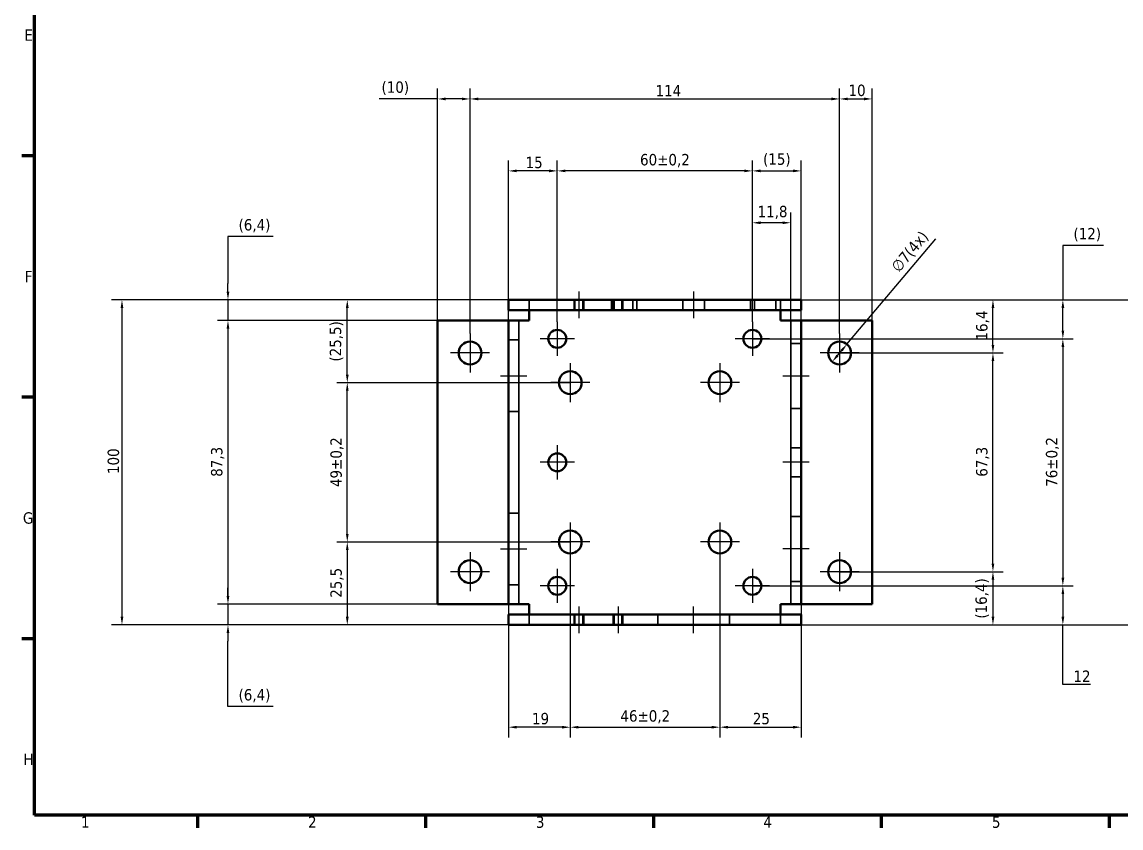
# Model space of a CAD drawing. Header units: millimetres. Extents: x 0 to 841, y 0 to 594.
# Drawn here: x 16.1 to 354, y 16 to 263.9 of the extents above; entities that cross this region are included whole.
import ezdxf

# ---------------------------------------------------------------- set-up
doc = ezdxf.new("R2010")
doc.units = ezdxf.units.MM
for name, color, linetype, lineweight in [('Borda (ISO)', 7, 'Continuous', 70), ('Dimensão (ISO)', 7, 'Continuous', 25), ('Linha de centro (ISO)', 7, 'Continuous', 25), ('Marca de centro (ISO)', 7, 'Continuous', 25), ('Oculto (ISO)', 7, 'Continuous', 35), ('Visível (ISO)', 7, 'Continuous', 50)]:
    doc.layers.add(name, color=color, linetype=linetype, lineweight=lineweight)
doc.styles.add('Texto da nota (ISO)', font='tahoma.ttf')
doc.dimstyles.new('Padrão (ISO)', dxfattribs={"dimtxt": 3.5, "dimasz": 2.5, "dimexe": 3.175, "dimexo": 0, "dimgap": 0.762, "dimtad": 1, "dimrnd": 1e-08, "dimzin": 0, "dimtxsty": 'Texto da nota (ISO)', "dimcen": 0.09, "dimdle": 10, "dimclrd": 256, "dimclre": 256, "dimclrt": 256, "dimazin": 0, "dimtfac": 1.001486, "dimtmove": 0, "dimatfit": 3, "dimfxl": 1, "dimtolj": 1, "dimtzin": 0, "dimlwd": -1, "dimlwe": -1, "dimarcsym": 0})

# ---------------------------------------------------------------- blocks, each defined once
blk = doc.blocks.new('Bordas Borda padrão')
at = {"layer": 'Borda (ISO)'}
for p, q in [((20, 222.75), (16.1, 222.75)), ((20, 148.5), (16.1, 148.5)), ((20, 74.25), (16.1, 74.25)), ((70.08, 20), (70.08, 16.1)), ((140.17, 20), (140.17, 16.1)), ((210.25, 20), (210.25, 16.1)), ((280.33, 20), (280.33, 16.1)), ((350.42, 20), (350.42, 16.1))]:
    blk.add_line(p, q, dxfattribs=at)
at = {"layer": 'Borda (ISO)', "flags": 128}
blk.add_lwpolyline([(20, 20), (20, 574), (821, 574), (821, 20), (20, 20)], dxfattribs=at)
at = {"layer": 'Borda (ISO)', "char_height": 3.5, "attachment_point": 7, "style": 'Texto da nota (ISO)'}
for s, insert in [('E', (16.85, 258.13)), ('F', (16.94, 183.88)), ('G', (16.4, 109.56)), ('H', (16.57, 35.38)), ('1', (34.25, 16.1)), ('2', (104.06, 16.1)), ('3', (174.12, 16.03)), ('4', (244.07, 16.1)), ('5', (314.35, 16.03))]:
    blk.add_mtext(s, dxfattribs=dict(at, insert=insert))
blk = doc.blocks.new('*D14')
at = {"layer": 'Defpoints', "color": 0, "transparency": 16777216}
for p in [(143.88, 240.25), (143.88, 172.12), (153.88, 168.12)]:
    blk.add_point(p, dxfattribs=at)
at = {"layer": 'Dimensão (ISO)', "transparency": 16777216}
for p, q in [((143.88, 172.12), (143.88, 243.42)), ((153.88, 168.12), (153.88, 243.42)), ((143.88, 240.25), (125.89, 240.25)), ((151.38, 240.25), (146.38, 240.25))]:
    blk.add_line(p, q, dxfattribs=at)
for points in [[(146.38, 240.67), (146.38, 239.83), (143.88, 240.25)], [(151.38, 240.67), (151.38, 239.83), (153.88, 240.25)]]:
    blk.add_solid(points, dxfattribs=at)
at = {"layer": 'Dimensão (ISO)', "transparency": 16777216, "insert": (126.65, 245.64), "char_height": 3.5, "attachment_point": 1, "style": 'Texto da nota (ISO)'}
blk.add_mtext('\\A1;(10)', dxfattribs=at)
blk = doc.blocks.new('*D15')
at = {"layer": 'Defpoints', "color": 0, "transparency": 16777216}
for p in [(267.51, 240.25), (153.88, 168.12), (267.51, 168.12)]:
    blk.add_point(p, dxfattribs=at)
at = {"layer": 'Dimensão (ISO)', "transparency": 16777216}
for p, q in [((153.88, 168.12), (153.88, 243.42)), ((267.51, 168.12), (267.51, 243.42)), ((156.38, 240.25), (265.01, 240.25))]:
    blk.add_line(p, q, dxfattribs=at)
for points in [[(156.38, 240.67), (156.38, 239.83), (153.88, 240.25)], [(265.01, 240.67), (265.01, 239.83), (267.51, 240.25)]]:
    blk.add_solid(points, dxfattribs=at)
at = {"layer": 'Dimensão (ISO)', "transparency": 16777216, "insert": (210.91, 244.52), "char_height": 3.5, "attachment_point": 1, "style": 'Texto da nota (ISO)'}
blk.add_mtext('\\A1;114', dxfattribs=at)
blk = doc.blocks.new('*D16')
at = {"layer": 'Defpoints', "color": 0, "transparency": 16777216}
for p in [(277.51, 240.25), (277.51, 172.12), (267.51, 168.12)]:
    blk.add_point(p, dxfattribs=at)
at = {"layer": 'Dimensão (ISO)', "transparency": 16777216}
for p, q in [((267.51, 168.12), (267.51, 243.42)), ((277.51, 172.12), (277.51, 243.42)), ((270.01, 240.25), (275.01, 240.25))]:
    blk.add_line(p, q, dxfattribs=at)
for points in [[(270.01, 240.67), (270.01, 239.83), (267.51, 240.25)], [(275.01, 240.67), (275.01, 239.83), (277.51, 240.25)]]:
    blk.add_solid(points, dxfattribs=at)
at = {"layer": 'Dimensão (ISO)', "transparency": 16777216, "insert": (270.25, 244.65), "char_height": 3.5, "attachment_point": 1, "style": 'Texto da nota (ISO)'}
blk.add_mtext('\\A1;10', dxfattribs=at)
blk = doc.blocks.new('*D17')
at = {"layer": 'Defpoints', "color": 0, "transparency": 16777216}
for p in [(255.7, 178.49), (255.7, 78.49), (367.7, 78.49)]:
    blk.add_point(p, dxfattribs=at)
at = {"layer": 'Dimensão (ISO)', "transparency": 16777216}
for p, q in [((255.7, 178.49), (370.87, 178.49)), ((367.7, 175.99), (367.7, 80.99)), ((255.7, 78.49), (370.87, 78.49))]:
    blk.add_line(p, q, dxfattribs=at)
for points in [[(367.28, 175.99), (368.11, 175.99), (367.7, 178.49)], [(367.28, 80.99), (368.11, 80.99), (367.7, 78.49)]]:
    blk.add_solid(points, dxfattribs=at)
at = {"layer": 'Dimensão (ISO)', "transparency": 16777216, "insert": (363.29, 124.91), "char_height": 3.5, "attachment_point": 1, "rotation": 90, "style": 'Texto da nota (ISO)'}
blk.add_mtext('\\A1;100', dxfattribs=at)
blk = doc.blocks.new('*D18')
at = {"layer": 'Defpoints', "color": 0, "transparency": 16777216}
for p in [(165.7, 178.49), (79.44, 172.12), (143.88, 172.12)]:
    blk.add_point(p, dxfattribs=at)
at = {"layer": 'Dimensão (ISO)', "transparency": 16777216}
for p, q in [((93.36, 197.92), (79.44, 197.92)), ((79.44, 197.92), (79.44, 183.49)), ((79.44, 180.99), (79.44, 183.49)), ((165.7, 178.49), (76.27, 178.49)), ((79.44, 178.49), (79.44, 172.12)), ((143.88, 172.12), (76.27, 172.12)), ((79.44, 169.62), (79.44, 167.12))]:
    blk.add_line(p, q, dxfattribs=at)
for points in [[(79.02, 180.99), (79.86, 180.99), (79.44, 178.49)], [(79.02, 169.62), (79.86, 169.62), (79.44, 172.12)]]:
    blk.add_solid(points, dxfattribs=at)
at = {"layer": 'Dimensão (ISO)', "transparency": 16777216, "insert": (82.7, 203.3), "char_height": 3.5, "attachment_point": 1, "style": 'Texto da nota (ISO)'}
blk.add_mtext('\\A1;(6,4)', dxfattribs=at)
blk = doc.blocks.new('*D19')
at = {"layer": 'Defpoints', "color": 0, "transparency": 16777216}
for p in [(143.88, 172.12), (79.44, 84.86), (143.88, 84.86)]:
    blk.add_point(p, dxfattribs=at)
at = {"layer": 'Dimensão (ISO)', "transparency": 16777216}
for p, q in [((143.88, 172.12), (76.27, 172.12)), ((79.44, 169.62), (79.44, 87.36)), ((143.88, 84.86), (76.27, 84.86))]:
    blk.add_line(p, q, dxfattribs=at)
for points in [[(79.02, 169.62), (79.86, 169.62), (79.44, 172.12)], [(79.02, 87.36), (79.86, 87.36), (79.44, 84.86)]]:
    blk.add_solid(points, dxfattribs=at)
at = {"layer": 'Dimensão (ISO)', "transparency": 16777216, "insert": (74.23, 124.05), "char_height": 3.5, "attachment_point": 1, "rotation": 90, "style": 'Texto da nota (ISO)'}
blk.add_mtext('\\A1;87,3', dxfattribs=at)
blk = doc.blocks.new('*D20')
at = {"layer": 'Defpoints', "color": 0, "transparency": 16777216}
for p in [(143.88, 84.86), (79.44, 78.49), (165.7, 78.49)]:
    blk.add_point(p, dxfattribs=at)
at = {"layer": 'Dimensão (ISO)', "transparency": 16777216}
for p, q in [((79.44, 87.36), (79.44, 89.86)), ((143.88, 84.86), (76.27, 84.86)), ((79.44, 84.86), (79.44, 78.49)), ((165.7, 78.49), (76.27, 78.49)), ((79.44, 75.99), (79.44, 73.49)), ((79.44, 53.38), (79.44, 73.49)), ((93.36, 53.38), (79.44, 53.38))]:
    blk.add_line(p, q, dxfattribs=at)
for points in [[(79.02, 87.36), (79.86, 87.36), (79.44, 84.86)], [(79.02, 75.99), (79.86, 75.99), (79.44, 78.49)]]:
    blk.add_solid(points, dxfattribs=at)
at = {"layer": 'Dimensão (ISO)', "transparency": 16777216, "insert": (82.7, 58.76), "char_height": 3.5, "attachment_point": 1, "style": 'Texto da nota (ISO)'}
blk.add_mtext('\\A1;(6,4)', dxfattribs=at)
blk = doc.blocks.new('*D21')
at = {"layer": 'Defpoints', "color": 0, "transparency": 16777216}
for p in [(267.51, 94.86), (255.7, 78.49), (314.66, 78.49)]:
    blk.add_point(p, dxfattribs=at)
at = {"layer": 'Dimensão (ISO)', "transparency": 16777216}
for p, q in [((267.51, 94.86), (317.84, 94.86)), ((314.66, 92.36), (314.66, 80.99)), ((255.7, 78.49), (317.84, 78.49))]:
    blk.add_line(p, q, dxfattribs=at)
for points in [[(314.25, 92.36), (315.08, 92.36), (314.66, 94.86)], [(314.25, 80.99), (315.08, 80.99), (314.66, 78.49)]]:
    blk.add_solid(points, dxfattribs=at)
at = {"layer": 'Dimensão (ISO)', "transparency": 16777216, "insert": (309.28, 80.42), "char_height": 3.5, "attachment_point": 1, "rotation": 90, "style": 'Texto da nota (ISO)'}
blk.add_mtext('\\A1;(16,4)', dxfattribs=at)
blk = doc.blocks.new('*D22')
at = {"layer": 'Defpoints', "color": 0, "transparency": 16777216}
for p in [(267.51, 162.12), (314.66, 162.12), (267.51, 94.86)]:
    blk.add_point(p, dxfattribs=at)
at = {"layer": 'Dimensão (ISO)', "transparency": 16777216}
for p, q in [((267.51, 162.12), (317.84, 162.12)), ((314.66, 97.36), (314.66, 159.62)), ((267.51, 94.86), (317.84, 94.86))]:
    blk.add_line(p, q, dxfattribs=at)
for points in [[(314.25, 159.62), (315.08, 159.62), (314.66, 162.12)], [(314.25, 97.36), (315.08, 97.36), (314.66, 94.86)]]:
    blk.add_solid(points, dxfattribs=at)
at = {"layer": 'Dimensão (ISO)', "transparency": 16777216, "insert": (309.46, 124.06), "char_height": 3.5, "attachment_point": 1, "rotation": 90, "style": 'Texto da nota (ISO)'}
blk.add_mtext('\\A1;67,3', dxfattribs=at)
blk = doc.blocks.new('*D23')
at = {"layer": 'Defpoints', "color": 0, "transparency": 16777216}
for p in [(255.7, 178.49), (314.66, 178.49), (267.51, 162.12)]:
    blk.add_point(p, dxfattribs=at)
at = {"layer": 'Dimensão (ISO)', "transparency": 16777216}
for p, q in [((255.7, 178.49), (317.84, 178.49)), ((314.66, 164.62), (314.66, 175.99)), ((267.51, 162.12), (317.84, 162.12))]:
    blk.add_line(p, q, dxfattribs=at)
for points in [[(314.25, 175.99), (315.08, 175.99), (314.66, 178.49)], [(314.25, 164.62), (315.08, 164.62), (314.66, 162.12)]]:
    blk.add_solid(points, dxfattribs=at)
at = {"layer": 'Dimensão (ISO)', "transparency": 16777216, "insert": (309.47, 165.96), "char_height": 3.5, "attachment_point": 1, "rotation": 90, "style": 'Texto da nota (ISO)'}
blk.add_mtext('\\A1;16,4', dxfattribs=at)
blk = doc.blocks.new('*D24')
at = {"layer": 'Defpoints', "color": 0, "transparency": 16777216}
for p in [(269.76, 164.8), (265.26, 159.45)]:
    blk.add_point(p, dxfattribs=at)
at = {"layer": 'Dimensão (ISO)', "transparency": 16777216}
for p, q in [((269.76, 164.8), (297.09, 197.26)), ((266.87, 161.36), (268.15, 162.89))]:
    blk.add_line(p, q, dxfattribs=at)
for points in [[(267.84, 163.16), (268.47, 162.62), (269.76, 164.8)], [(266.55, 161.63), (267.19, 161.09), (265.26, 159.45)]]:
    blk.add_solid(points, dxfattribs=at)
at = {"layer": 'Dimensão (ISO)', "transparency": 16777216, "insert": (283.03, 188.92), "char_height": 3.5, "attachment_point": 1, "rotation": 49.9096, "style": 'Texto da nota (ISO)'}
blk.add_mtext('\\A1;\\fTahoma|b0|i0;\\H3.5000;∅7(4x)', dxfattribs=at)
blk = doc.blocks.new('*D25')
at = {"layer": 'Defpoints', "color": 0, "transparency": 16777216}
for p in [(184.7, 97.99), (165.7, 84.86), (165.7, 47.03)]:
    blk.add_point(p, dxfattribs=at)
at = {"layer": 'Dimensão (ISO)', "transparency": 16777216}
for p, q in [((184.7, 97.99), (184.7, 43.86)), ((165.7, 84.86), (165.7, 43.86)), ((182.2, 47.03), (168.2, 47.03))]:
    blk.add_line(p, q, dxfattribs=at)
for points in [[(168.2, 47.45), (168.2, 46.62), (165.7, 47.03)], [(182.2, 47.45), (182.2, 46.62), (184.7, 47.03)]]:
    blk.add_solid(points, dxfattribs=at)
at = {"layer": 'Dimensão (ISO)', "transparency": 16777216, "insert": (172.93, 51.44), "char_height": 3.5, "attachment_point": 1, "style": 'Texto da nota (ISO)'}
blk.add_mtext('\\A1;19', dxfattribs=at)
blk = doc.blocks.new('*D26')
at = {"layer": 'Defpoints', "color": 0, "transparency": 16777216}
for p in [(184.7, 97.99), (230.7, 97.99), (230.7, 47.03)]:
    blk.add_point(p, dxfattribs=at)
at = {"layer": 'Dimensão (ISO)', "transparency": 16777216}
for p, q in [((184.7, 97.99), (184.7, 43.86)), ((230.7, 97.99), (230.7, 43.86)), ((187.2, 47.03), (228.2, 47.03))]:
    blk.add_line(p, q, dxfattribs=at)
for points in [[(187.2, 47.45), (187.2, 46.62), (184.7, 47.03)], [(228.2, 47.45), (228.2, 46.62), (230.7, 47.03)]]:
    blk.add_solid(points, dxfattribs=at)
at = {"layer": 'Dimensão (ISO)', "transparency": 16777216, "insert": (200.11, 52.25), "char_height": 3.5, "attachment_point": 1, "style": 'Texto da nota (ISO)'}
blk.add_mtext('\\A1;46{\\H3.5052;±0,2}', dxfattribs=at)
blk = doc.blocks.new('*D27')
at = {"layer": 'Defpoints', "color": 0, "transparency": 16777216}
for p in [(230.7, 97.99), (255.7, 84.86), (255.7, 47.03)]:
    blk.add_point(p, dxfattribs=at)
at = {"layer": 'Dimensão (ISO)', "transparency": 16777216}
for p, q in [((230.7, 97.99), (230.7, 43.86)), ((255.7, 84.86), (255.7, 43.86)), ((233.2, 47.03), (253.2, 47.03))]:
    blk.add_line(p, q, dxfattribs=at)
for points in [[(233.2, 47.45), (233.2, 46.62), (230.7, 47.03)], [(253.2, 47.45), (253.2, 46.62), (255.7, 47.03)]]:
    blk.add_solid(points, dxfattribs=at)
at = {"layer": 'Dimensão (ISO)', "transparency": 16777216, "insert": (240.82, 51.44), "char_height": 3.5, "attachment_point": 1, "style": 'Texto da nota (ISO)'}
blk.add_mtext('\\A1;25', dxfattribs=at)
blk = doc.blocks.new('*D28')
at = {"layer": 'Defpoints', "color": 0, "transparency": 16777216}
for p in [(184.7, 103.99), (116.13, 78.49), (165.7, 78.49)]:
    blk.add_point(p, dxfattribs=at)
at = {"layer": 'Dimensão (ISO)', "transparency": 16777216}
for p, q in [((184.7, 103.99), (112.95, 103.99)), ((116.13, 101.49), (116.13, 80.99)), ((165.7, 78.49), (112.95, 78.49))]:
    blk.add_line(p, q, dxfattribs=at)
for points in [[(115.71, 101.49), (116.55, 101.49), (116.13, 103.99)], [(115.71, 80.99), (116.55, 80.99), (116.13, 78.49)]]:
    blk.add_solid(points, dxfattribs=at)
at = {"layer": 'Dimensão (ISO)', "transparency": 16777216, "insert": (110.92, 86.83), "char_height": 3.5, "attachment_point": 1, "rotation": 90, "style": 'Texto da nota (ISO)'}
blk.add_mtext('\\A1;25,5', dxfattribs=at)
blk = doc.blocks.new('*D29')
at = {"layer": 'Defpoints', "color": 0, "transparency": 16777216}
for p in [(116.13, 152.99), (184.7, 152.99), (184.7, 103.99)]:
    blk.add_point(p, dxfattribs=at)
at = {"layer": 'Dimensão (ISO)', "transparency": 16777216}
for p, q in [((184.7, 152.99), (112.95, 152.99)), ((116.13, 106.49), (116.13, 150.49)), ((184.7, 103.99), (112.95, 103.99))]:
    blk.add_line(p, q, dxfattribs=at)
for points in [[(115.71, 150.49), (116.55, 150.49), (116.13, 152.99)], [(115.71, 106.49), (116.55, 106.49), (116.13, 103.99)]]:
    blk.add_solid(points, dxfattribs=at)
at = {"layer": 'Dimensão (ISO)', "transparency": 16777216, "insert": (110.92, 120.9), "char_height": 3.5, "attachment_point": 1, "rotation": 90, "style": 'Texto da nota (ISO)'}
blk.add_mtext('\\A1;49{\\H3.5052;±0,2}', dxfattribs=at)
blk = doc.blocks.new('*D30')
at = {"layer": 'Defpoints', "color": 0, "transparency": 16777216}
for p in [(116.13, 178.49), (165.7, 178.49), (184.7, 152.99)]:
    blk.add_point(p, dxfattribs=at)
at = {"layer": 'Dimensão (ISO)', "transparency": 16777216}
for p, q in [((165.7, 178.49), (112.95, 178.49)), ((116.13, 155.49), (116.13, 175.99)), ((184.7, 152.99), (112.95, 152.99))]:
    blk.add_line(p, q, dxfattribs=at)
for points in [[(115.71, 175.99), (116.55, 175.99), (116.13, 178.49)], [(115.71, 155.49), (116.55, 155.49), (116.13, 152.99)]]:
    blk.add_solid(points, dxfattribs=at)
at = {"layer": 'Dimensão (ISO)', "transparency": 16777216, "insert": (110.74, 159.48), "char_height": 3.5, "attachment_point": 1, "rotation": 90, "style": 'Texto da nota (ISO)'}
blk.add_mtext('\\A1;(25,5)', dxfattribs=at)
blk = doc.blocks.new('*D32')
at = {"layer": 'Defpoints', "color": 0, "transparency": 16777216}
for p in [(240.7, 202.17), (240.7, 171.74), (252.51, 172.12)]:
    blk.add_point(p, dxfattribs=at)
at = {"layer": 'Dimensão (ISO)', "transparency": 16777216}
for p, q in [((240.7, 171.74), (240.7, 205.34)), ((252.51, 172.12), (252.51, 205.34)), ((250.01, 202.17), (243.2, 202.17))]:
    blk.add_line(p, q, dxfattribs=at)
for points in [[(243.2, 202.58), (243.2, 201.75), (240.7, 202.17)], [(250.01, 202.58), (250.01, 201.75), (252.51, 202.17)]]:
    blk.add_solid(points, dxfattribs=at)
at = {"layer": 'Dimensão (ISO)', "transparency": 16777216, "insert": (242.29, 207.38), "char_height": 3.5, "attachment_point": 1, "style": 'Texto da nota (ISO)'}
blk.add_mtext('\\A1;11,8', dxfattribs=at)
blk = doc.blocks.new('*D33')
at = {"layer": 'Defpoints', "color": 0, "transparency": 16777216}
for p in [(180.7, 218.12), (180.7, 171.74), (240.7, 171.74)]:
    blk.add_point(p, dxfattribs=at)
at = {"layer": 'Dimensão (ISO)', "transparency": 16777216}
for p, q in [((180.7, 171.74), (180.7, 221.3)), ((240.7, 171.74), (240.7, 221.3)), ((238.2, 218.12), (183.2, 218.12))]:
    blk.add_line(p, q, dxfattribs=at)
for points in [[(183.2, 218.54), (183.2, 217.71), (180.7, 218.12)], [(238.2, 218.54), (238.2, 217.71), (240.7, 218.12)]]:
    blk.add_solid(points, dxfattribs=at)
at = {"layer": 'Dimensão (ISO)', "transparency": 16777216, "insert": (206.15, 223.33), "char_height": 3.5, "attachment_point": 1, "style": 'Texto da nota (ISO)'}
blk.add_mtext('\\A1;60{\\H3.5052;±0,2}', dxfattribs=at)
blk = doc.blocks.new('*D34')
at = {"layer": 'Defpoints', "color": 0, "transparency": 16777216}
for p in [(165.7, 218.12), (165.7, 172.12), (180.7, 171.74)]:
    blk.add_point(p, dxfattribs=at)
at = {"layer": 'Dimensão (ISO)', "transparency": 16777216}
for p, q in [((165.7, 172.12), (165.7, 221.3)), ((180.7, 171.74), (180.7, 221.3)), ((178.2, 218.12), (168.2, 218.12))]:
    blk.add_line(p, q, dxfattribs=at)
for points in [[(168.2, 218.54), (168.2, 217.71), (165.7, 218.12)], [(178.2, 218.54), (178.2, 217.71), (180.7, 218.12)]]:
    blk.add_solid(points, dxfattribs=at)
at = {"layer": 'Dimensão (ISO)', "transparency": 16777216, "insert": (170.96, 222.47), "char_height": 3.5, "attachment_point": 1, "style": 'Texto da nota (ISO)'}
blk.add_mtext('\\A1;15', dxfattribs=at)
blk = doc.blocks.new('*D35')
at = {"layer": 'Defpoints', "color": 0, "transparency": 16777216}
for p in [(255.7, 218.12), (240.7, 171.74), (255.7, 172.12)]:
    blk.add_point(p, dxfattribs=at)
at = {"layer": 'Dimensão (ISO)', "transparency": 16777216}
for p, q in [((240.7, 171.74), (240.7, 221.3)), ((255.7, 172.12), (255.7, 221.3)), ((243.2, 218.12), (253.2, 218.12))]:
    blk.add_line(p, q, dxfattribs=at)
for points in [[(243.2, 218.54), (243.2, 217.71), (240.7, 218.12)], [(253.2, 218.54), (253.2, 217.71), (255.7, 218.12)]]:
    blk.add_solid(points, dxfattribs=at)
at = {"layer": 'Dimensão (ISO)', "transparency": 16777216, "insert": (243.98, 223.51), "char_height": 3.5, "attachment_point": 1, "style": 'Texto da nota (ISO)'}
blk.add_mtext('\\A1;(15)', dxfattribs=at)
blk = doc.blocks.new('*D36')
at = {"layer": 'Defpoints', "color": 0, "transparency": 16777216}
for p in [(255.7, 178.49), (336.16, 178.49), (240.7, 166.49)]:
    blk.add_point(p, dxfattribs=at)
at = {"layer": 'Dimensão (ISO)', "transparency": 16777216}
for p, q in [((348.62, 195.19), (336.16, 195.19)), ((336.16, 195.19), (336.16, 178.49)), ((255.7, 178.49), (339.34, 178.49)), ((336.16, 168.99), (336.16, 175.99)), ((240.7, 166.49), (339.34, 166.49))]:
    blk.add_line(p, q, dxfattribs=at)
for points in [[(335.75, 175.99), (336.58, 175.99), (336.16, 178.49)], [(335.75, 168.99), (336.58, 168.99), (336.16, 166.49)]]:
    blk.add_solid(points, dxfattribs=at)
at = {"layer": 'Dimensão (ISO)', "transparency": 16777216, "insert": (339.42, 200.57), "char_height": 3.5, "attachment_point": 1, "style": 'Texto da nota (ISO)'}
blk.add_mtext('\\A1;(12)', dxfattribs=at)
blk = doc.blocks.new('*D37')
at = {"layer": 'Defpoints', "color": 0, "transparency": 16777216}
for p in [(240.7, 166.49), (245.95, 90.49), (336.16, 90.49)]:
    blk.add_point(p, dxfattribs=at)
at = {"layer": 'Dimensão (ISO)', "transparency": 16777216}
for p, q in [((240.7, 166.49), (339.34, 166.49)), ((336.16, 163.99), (336.16, 92.99)), ((245.95, 90.49), (339.34, 90.49))]:
    blk.add_line(p, q, dxfattribs=at)
for points in [[(335.75, 163.99), (336.58, 163.99), (336.16, 166.49)], [(335.75, 92.99), (336.58, 92.99), (336.16, 90.49)]]:
    blk.add_solid(points, dxfattribs=at)
at = {"layer": 'Dimensão (ISO)', "transparency": 16777216, "insert": (330.95, 120.97), "char_height": 3.5, "attachment_point": 1, "rotation": 90, "style": 'Texto da nota (ISO)'}
blk.add_mtext('\\A1;76{\\H3.5052;±0,2}', dxfattribs=at)
blk = doc.blocks.new('*D38')
at = {"layer": 'Defpoints', "color": 0, "transparency": 16777216}
for p in [(240.7, 90.49), (255.7, 78.49), (336.16, 78.49)]:
    blk.add_point(p, dxfattribs=at)
at = {"layer": 'Dimensão (ISO)', "transparency": 16777216}
for p, q in [((240.7, 90.49), (339.34, 90.49)), ((336.16, 87.99), (336.16, 80.99)), ((255.7, 78.49), (339.34, 78.49)), ((336.16, 60.14), (336.16, 78.49)), ((344.7, 60.14), (336.16, 60.14))]:
    blk.add_line(p, q, dxfattribs=at)
for points in [[(335.75, 87.99), (336.58, 87.99), (336.16, 90.49)], [(335.75, 80.99), (336.58, 80.99), (336.16, 78.49)]]:
    blk.add_solid(points, dxfattribs=at)
at = {"layer": 'Dimensão (ISO)', "transparency": 16777216, "insert": (339.42, 64.47), "char_height": 3.5, "attachment_point": 1, "style": 'Texto da nota (ISO)'}
blk.add_mtext('\\A1;12', dxfattribs=at)
blk = doc.blocks.new('*D57')
at = {"layer": 'Defpoints', "color": 0, "transparency": 16777216}
for p in [(165.7, 178.49), (46.85, 78.49), (165.7, 78.49)]:
    blk.add_point(p, dxfattribs=at)
at = {"layer": 'Dimensão (ISO)', "transparency": 16777216}
for p, q in [((165.7, 178.49), (43.67, 178.49)), ((46.85, 175.99), (46.85, 80.99)), ((165.7, 78.49), (43.67, 78.49))]:
    blk.add_line(p, q, dxfattribs=at)
for points in [[(46.43, 175.99), (47.26, 175.99), (46.85, 178.49)], [(46.43, 80.99), (47.26, 80.99), (46.85, 78.49)]]:
    blk.add_solid(points, dxfattribs=at)
at = {"layer": 'Dimensão (ISO)', "transparency": 16777216, "insert": (42.44, 124.91), "char_height": 3.5, "attachment_point": 1, "rotation": 90, "style": 'Texto da nota (ISO)'}
blk.add_mtext('\\A1;100', dxfattribs=at)

msp = doc.modelspace()

# ---------------------------------------------------------------- linework, layer by layer
at = {"layer": 'Linha de centro (ISO)', "linetype": 'Continuous'}
for p, q in [((187.369, 180.993), (187.369, 172.808)), ((222.632, 180.993), (222.632, 172.808)), ((163.196, 155.12), (171.381, 155.12)), ((258.196, 155.036), (250.011, 155.036)), ((258.196, 128.493), (250.011, 128.493)), ((163.196, 101.86), (171.381, 101.86)), ((258.196, 101.863), (250.011, 101.863)), ((187.369, 84.178), (187.369, 75.993)), ((199.369, 84.178), (199.369, 75.993)), ((222.632, 75.993), (222.632, 84.178))]:
    msp.add_line(p, q, dxfattribs=at)
at = {"layer": 'Marca de centro (ISO)', "linetype": 'Continuous'}
for p, q in [((180.696, 171.743), (180.696, 161.243)), ((240.696, 171.743), (240.696, 161.243)), ((153.881, 168.123), (153.881, 156.123)), ((185.946, 166.493), (175.446, 166.493)), ((245.946, 166.493), (235.446, 166.493)), ((267.511, 168.123), (267.511, 156.123)), ((159.881, 162.123), (147.881, 162.123)), ((184.696, 158.993), (184.696, 146.993)), ((230.696, 158.993), (230.696, 146.993)), ((273.511, 162.123), (261.511, 162.123)), ((190.696, 152.993), (178.696, 152.993)), ((236.696, 152.993), (224.696, 152.993)), ((180.696, 133.743), (180.696, 123.243)), ((185.946, 128.493), (175.446, 128.493)), ((184.696, 109.993), (184.696, 97.993)), ((230.696, 109.993), (230.696, 97.993)), ((190.696, 103.993), (178.696, 103.993)), ((236.696, 103.993), (224.696, 103.993)), ((153.881, 100.863), (153.881, 88.863)), ((267.511, 100.863), (267.511, 88.863)), ((159.881, 94.863), (147.881, 94.863)), ((180.696, 95.743), (180.696, 85.243)), ((240.696, 95.743), (240.696, 85.243)), ((273.511, 94.863), (261.511, 94.863)), ((185.946, 90.493), (175.446, 90.493)), ((245.946, 90.493), (235.446, 90.493))]:
    msp.add_line(p, q, dxfattribs=at)
at = {"layer": 'Oculto (ISO)'}
for p, q in [((172.066, 178.493), (172.066, 175.308)), ((185.869, 178.493), (185.869, 175.308)), ((186.139, 178.493), (186.139, 175.308)), ((188.598, 178.493), (188.598, 175.308)), ((188.869, 175.308), (188.869, 178.493)), ((197.335, 178.493), (197.335, 175.308)), ((197.869, 178.493), (197.869, 175.308)), ((198.139, 178.493), (198.139, 175.308)), ((200.598, 178.493), (200.598, 175.308)), ((200.869, 175.308), (200.869, 178.493)), ((203.935, 178.493), (203.935, 175.308)), ((205.132, 178.493), (205.132, 175.308)), ((219.332, 178.493), (219.332, 175.308)), ((225.932, 178.493), (225.932, 175.308)), ((240.132, 178.493), (240.132, 175.308)), ((241.329, 178.493), (241.329, 175.308)), ((247.929, 178.493), (247.929, 175.308)), ((249.326, 178.493), (249.326, 175.308)), ((168.881, 172.123), (168.881, 84.863)), ((252.511, 84.863), (252.511, 172.123)), ((165.696, 166.12), (168.881, 166.12)), ((255.696, 165.036), (252.511, 165.036)), ((165.696, 144.12), (168.881, 144.12)), ((255.696, 145.036), (252.511, 145.036)), ((255.696, 132.993), (252.511, 132.993)), ((255.696, 123.993), (252.511, 123.993)), ((165.696, 112.86), (168.881, 112.86)), ((255.696, 111.863), (252.511, 111.863)), ((255.696, 91.863), (252.511, 91.863)), ((165.696, 90.86), (168.881, 90.86)), ((172.066, 78.493), (172.066, 81.678)), ((185.869, 81.678), (185.869, 78.493)), ((186.139, 81.678), (186.139, 78.493)), ((188.598, 81.678), (188.598, 78.493)), ((188.869, 78.493), (188.869, 81.678)), ((197.869, 81.678), (197.869, 78.493)), ((198.139, 81.678), (198.139, 78.493)), ((200.598, 81.678), (200.598, 78.493)), ((200.869, 78.493), (200.869, 81.678)), ((211.632, 78.493), (211.632, 81.678)), ((233.632, 78.493), (233.632, 81.678)), ((249.326, 78.493), (249.326, 81.678))]:
    msp.add_line(p, q, dxfattribs=at)
at = {"layer": 'Visível (ISO)'}
for p, q in [((165.696, 175.308), (165.696, 178.493)), ((255.696, 178.493), (165.696, 178.493)), ((255.696, 175.308), (255.696, 178.493)), ((255.696, 175.308), (165.696, 175.308)), ((172.066, 175.308), (172.066, 172.123)), ((249.326, 172.123), (249.326, 175.308)), ((143.881, 172.123), (162.511, 172.123)), ((143.881, 172.123), (143.881, 84.863)), ((162.511, 172.123), (165.696, 172.123)), ((165.696, 84.863), (165.696, 172.123)), ((172.066, 172.123), (165.696, 172.123)), ((255.696, 172.123), (249.326, 172.123)), ((258.881, 172.123), (255.696, 172.123)), ((255.696, 172.123), (255.696, 84.863)), ((277.511, 172.123), (258.881, 172.123)), ((277.511, 84.863), (277.511, 172.123)), ((143.881, 84.863), (162.511, 84.863)), ((162.511, 84.863), (165.696, 84.863)), ((165.696, 84.863), (172.066, 84.863)), ((172.066, 84.863), (172.066, 81.678)), ((249.326, 84.863), (255.696, 84.863)), ((249.326, 81.678), (249.326, 84.863)), ((258.881, 84.863), (255.696, 84.863)), ((277.511, 84.863), (258.881, 84.863)), ((165.696, 81.678), (255.696, 81.678)), ((165.696, 81.678), (165.696, 78.493)), ((255.696, 81.678), (255.696, 78.493)), ((165.696, 78.493), (255.696, 78.493))]:
    msp.add_line(p, q, dxfattribs=at)
for centre, radius in [((180.696, 166.493), 2.75), ((240.696, 166.493), 2.75), ((153.881, 162.123), 3.5), ((267.511, 162.123), 3.5), ((184.696, 152.993), 3.5), ((230.696, 152.993), 3.5), ((180.696, 128.493), 2.75), ((184.696, 103.993), 3.5), ((230.696, 103.993), 3.5), ((153.881, 94.863), 3.5), ((267.511, 94.863), 3.5), ((180.696, 90.493), 2.75), ((240.696, 90.493), 2.75)]:
    msp.add_circle(centre, radius, dxfattribs=at)

# ---------------------------------------------------------------- block references
msp.add_blockref('Bordas Borda padrão', (0, 0))

# ---------------------------------------------------------------- dimensions: what is measured, and where the dimension line sits
at = {"layer": 'Dimensão (ISO)'}
for base, p1, p2, angle, override, picture, middle in [((143.881, 240.249), (153.881, 168.123), (143.881, 172.123), 180, {"dimgap": 0.762, "dimdec": 0, "dimtol": 0, "dimlim": 0, "dimtp": 0, "dimtm": 0, "dimtdec": 2, "dimtofl": 0, "dimatfit": 2}, '*D14', (130.871, 240.249)), ((255.696, 218.123), (240.696, 171.743), (255.696, 172.123), 180, {"dimgap": 0.762, "dimdec": 0, "dimtol": 0, "dimlim": 0, "dimtp": 0, "dimtm": 0, "dimtdec": 2, "dimtofl": 0, "dimatfit": 1}, '*D35', (248.196, 218.123)), ((79.441, 172.123), (165.696, 178.493), (143.881, 172.123), 90, {"dimgap": 0.762, "dimtih": 1, "dimtoh": 1, "dimdec": 1, "dimtol": 0, "dimlim": 0, "dimtp": 0, "dimtm": 0, "dimtdec": 2, "dimtofl": 1, "dimtmove": 1, "dimatfit": 1}, '*D18', (79.836, 197.915)), ((336.162, 178.493), (240.696, 166.493), (255.696, 178.493), 90, {"dimgap": 0.762, "dimtih": 1, "dimtoh": 1, "dimdec": 0, "dimtol": 0, "dimlim": 0, "dimtp": 0, "dimtm": 0, "dimtdec": 2, "dimtofl": 0, "dimtmove": 1, "dimatfit": 2}, '*D36', (336.558, 195.186)), ((116.129, 178.493), (184.696, 152.993), (165.696, 178.493), 90, {"dimgap": 0.762, "dimdec": 1, "dimtol": 0, "dimlim": 0, "dimtp": 0, "dimtm": 0, "dimtdec": 2, "dimtofl": 0, "dimatfit": 1}, '*D30', (116.129, 165.743)), ((314.663, 78.493), (267.511, 94.863), (255.696, 78.493), 90, {"dimgap": 0.762, "dimdec": 1, "dimtol": 0, "dimlim": 0, "dimtp": 0, "dimtm": 0, "dimtdec": 2, "dimtofl": 0, "dimatfit": 1}, '*D21', (314.663, 86.678)), ((79.441, 78.493), (143.881, 84.863), (165.696, 78.493), 270, {"dimgap": 0.762, "dimtih": 1, "dimtoh": 1, "dimdec": 1, "dimtol": 0, "dimlim": 0, "dimtp": 0, "dimtm": 0, "dimtdec": 2, "dimtofl": 1, "dimtmove": 1, "dimatfit": 1}, '*D20', (79.935, 53.377))]:
    dim = msp.add_linear_dim(base=base, p1=p1, p2=p2, angle=angle, text='(<>)', dimstyle='Padrão (ISO)', override=override, dxfattribs=at)
    dim.commit()
    dim.dimension.update_dxf_attribs({"geometry": picture, "text_midpoint": middle, "dimtype": 160})
for base, p1, p2, angle, override, picture, middle in [((267.511, 240.249), (153.881, 168.123), (267.511, 168.123), 180, {"dimgap": 0.762, "dimdec": 0, "dimtol": 0, "dimlim": 0, "dimtp": 0, "dimtm": 0, "dimtdec": 2, "dimtofl": 0, "dimatfit": 1}, '*D15', (214.529, 240.249)), ((277.511, 240.249), (267.511, 168.123), (277.511, 172.123), 180, {"dimgap": 0.762, "dimdec": 0, "dimtol": 0, "dimlim": 0, "dimtp": 0, "dimtm": 0, "dimtdec": 2, "dimtofl": 0, "dimatfit": 1}, '*D16', (272.511, 240.249)), ((180.696, 218.123), (240.696, 171.743), (180.696, 171.743), 180, {"dimgap": 0.762, "dimdec": 0, "dimtol": 1, "dimlim": 0, "dimtp": 0.2, "dimtm": 0.2, "dimtdec": 1, "dimtofl": 0, "dimatfit": 1}, '*D33', (213.689, 218.123)), ((46.845, 78.493), (165.696, 178.493), (165.696, 78.493), 90, {"dimgap": 0.762, "dimdec": 0, "dimtol": 0, "dimlim": 0, "dimtp": 0, "dimtm": 0, "dimtdec": 2, "dimtofl": 0, "dimatfit": 1}, '*D57', (46.845, 128.493)), ((367.696, 78.493), (255.696, 178.493), (255.696, 78.493), 90, {"dimgap": 0.762, "dimdec": 0, "dimtol": 0, "dimlim": 0, "dimtp": 0, "dimtm": 0, "dimtdec": 2, "dimtofl": 0, "dimatfit": 1}, '*D17', (367.696, 128.493)), ((314.663, 178.493), (267.511, 162.123), (255.696, 178.493), 90, {"dimgap": 0.762, "dimdec": 1, "dimtol": 0, "dimlim": 0, "dimtp": 0, "dimtm": 0, "dimtdec": 2, "dimtofl": 0, "dimatfit": 1}, '*D23', (314.663, 170.308)), ((79.441, 84.863), (143.881, 172.123), (143.881, 84.863), 270, {"dimgap": 0.762, "dimdec": 1, "dimtol": 0, "dimlim": 0, "dimtp": 0, "dimtm": 0, "dimtdec": 2, "dimtofl": 0, "dimatfit": 1}, '*D19', (79.441, 128.493)), ((336.162, 90.493), (240.696, 166.493), (245.946, 90.493), 90, {"dimgap": 0.762, "dimdec": 0, "dimtol": 1, "dimlim": 0, "dimtp": 0.2, "dimtm": 0.2, "dimtdec": 1, "dimtofl": 0, "dimatfit": 1}, '*D37', (336.162, 128.493)), ((314.663, 162.123), (267.511, 94.863), (267.511, 162.123), 90, {"dimgap": 0.762, "dimdec": 1, "dimtol": 0, "dimlim": 0, "dimtp": 0, "dimtm": 0, "dimtdec": 2, "dimtofl": 0, "dimatfit": 1}, '*D22', (314.663, 128.493)), ((116.129, 152.993), (184.696, 103.993), (184.696, 152.993), 90, {"dimgap": 0.762, "dimdec": 0, "dimtol": 1, "dimlim": 0, "dimtp": 0.2, "dimtm": 0.2, "dimtdec": 1, "dimtofl": 0, "dimatfit": 1}, '*D29', (116.129, 128.493)), ((116.129, 78.493), (184.696, 103.993), (165.696, 78.493), 270, {"dimgap": 0.762, "dimdec": 1, "dimtol": 0, "dimlim": 0, "dimtp": 0, "dimtm": 0, "dimtdec": 2, "dimtofl": 0, "dimatfit": 1}, '*D28', (116.129, 91.243)), ((230.696, 47.035), (184.696, 97.993), (230.696, 97.993), 180, {"dimgap": 0.762, "dimdec": 0, "dimtol": 1, "dimlim": 0, "dimtp": 0.2, "dimtm": 0.2, "dimtdec": 1, "dimtofl": 0, "dimatfit": 1}, '*D26', (207.696, 47.035)), ((255.696, 47.035), (230.696, 97.993), (255.696, 84.863), 180, {"dimgap": 0.762, "dimdec": 0, "dimtol": 0, "dimlim": 0, "dimtp": 0, "dimtm": 0, "dimtdec": 2, "dimtofl": 0, "dimatfit": 1}, '*D27', (243.196, 47.035)), ((336.162, 78.493), (240.696, 90.493), (255.696, 78.493), 270, {"dimgap": 0.762, "dimtih": 1, "dimtoh": 1, "dimdec": 0, "dimtol": 0, "dimlim": 0, "dimtp": 0, "dimtm": 0, "dimtdec": 2, "dimtofl": 0, "dimtmove": 1, "dimatfit": 2}, '*D38', (336.587, 60.139))]:
    dim = msp.add_linear_dim(base=base, p1=p1, p2=p2, angle=angle, dimstyle='Padrão (ISO)', override=override, dxfattribs=at)
    dim.commit()
    dim.dimension.update_dxf_attribs({"geometry": picture, "text_midpoint": middle, "dimtype": 160})
for base, p1, p2, override, picture, middle in [((165.696, 218.123), (180.696, 171.743), (165.696, 172.123), {"dimgap": 0.762, "dimdec": 0, "dimtol": 0, "dimlim": 0, "dimtp": 0, "dimtm": 0, "dimtdec": 2, "dimtofl": 0, "dimatfit": 1}, '*D34', (173.196, 218.123)), ((240.696, 202.168), (252.511, 172.123), (240.696, 171.743), {"dimgap": 0.762, "dimdec": 1, "dimtol": 0, "dimlim": 0, "dimtp": 0, "dimtm": 0, "dimtdec": 2, "dimtofl": 0, "dimatfit": 1}, '*D32', (246.603, 202.168)), ((165.696, 47.035), (184.696, 97.993), (165.696, 84.863), {"dimgap": 0.762, "dimdec": 0, "dimtol": 0, "dimlim": 0, "dimtp": 0, "dimtm": 0, "dimtdec": 2, "dimtofl": 0, "dimatfit": 1}, '*D25', (175.196, 47.035))]:
    dim = msp.add_linear_dim(base=base, p1=p1, p2=p2, dimstyle='Padrão (ISO)', override=override, dxfattribs=at)
    dim.commit()
    dim.dimension.update_dxf_attribs({"geometry": picture, "text_midpoint": middle, "dimtype": 160})
dim = msp.add_diameter_dim_2p(p1=(265.257, 159.446), p2=(269.765, 164.801), text='\\fTahoma|b0|i0;\\H3.5000;<>(4x)', dimstyle='Padrão (ISO)', override={"dimgap": 0.762, "dimdec": 0, "dimlfac": 1, "dimtol": 0, "dimlim": 0, "dimtp": 0, "dimtm": 0, "dimtdec": 2, "dimatfit": 2}, dxfattribs=at)
dim.commit()
dim.dimension.update_dxf_attribs({"geometry": '*D24', "text_midpoint": (291.873, 191.064), "dimtype": 163})

doc.saveas('drawing.dxf')
